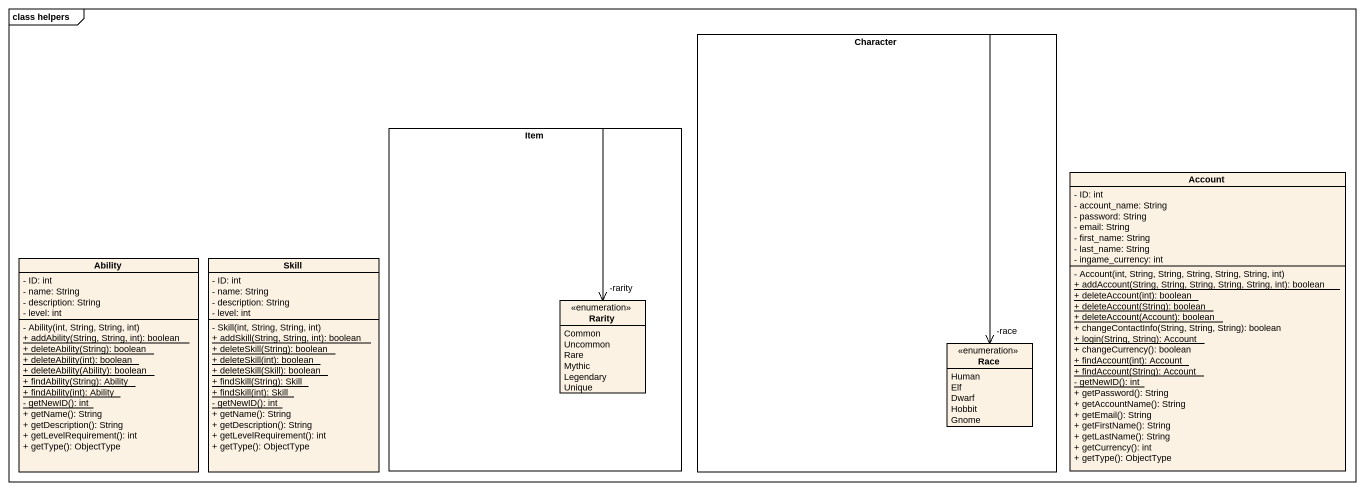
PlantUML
@startuml
mainframe class helpers
hide circle
hide empty members
skinparam classAttributeIconSize 0
rectangle Character {
  enum Race {
    Human
    Elf
    Dwarf
    Hobbit
    Gnome
  }
}
rectangle Item {
  enum Rarity {
    Common
    Uncommon
    Rare
    Mythic
    Legendary
    Unique
  }
}
class Account {
  - ID: int
  - account_name: String
  - password: String
  - email: String
  - first_name: String
  - last_name: String
  - ingame_currency: int
  - Account(int, String, String, String, String, String, int)
  {static} + addAccount(String, String, String, String, String, int): boolean
  {static} + deleteAccount(int): boolean
  {static} + deleteAccount(String): boolean
  {static} + deleteAccount(Account): boolean
  + changeContactInfo(String, String, String): boolean
  {static} + login(String, String): Account
  + changeCurrency(): boolean
  {static} + findAccount(int): Account
  {static} + findAccount(String): Account
  {static} - getNewID(): int
  + getPassword(): String
  + getAccountName(): String
  + getEmail(): String
  + getFirstName(): String
  + getLastName(): String
  + getCurrency(): int
  + getType(): ObjectType
}
class Ability {
  - ID: int
  - name: String
  - description: String
  - level: int
  - Ability(int, String, String, int)
  {static} + addAbility(String, String, int): boolean
  {static} + deleteAbility(String): boolean
  {static} + deleteAbility(int): boolean
  {static} + deleteAbility(Ability): boolean
  {static} + findAbility(String): Ability
  {static} + findAbility(int): Ability
  {static} - getNewID(): int
  + getName(): String
  + getDescription(): String
  + getLevelRequirement(): int
  + getType(): ObjectType
}
class Skill {
  - ID: int
  - name: String
  - description: String
  - level: int
  - Skill(int, String, String, int)
  {static} + addSkill(String, String, int): boolean
  {static} + deleteSkill(String): boolean
  {static} + deleteSkill(int): boolean
  {static} + deleteSkill(Skill): boolean
  {static} + findSkill(String): Skill
  {static} + findSkill(int): Skill
  {static} - getNewID(): int
  + getName(): String
  + getDescription(): String
  + getLevelRequirement(): int
  + getType(): ObjectType
}
Character --> "-race" Race
Item --> "-rarity" Rarity
@enduml
